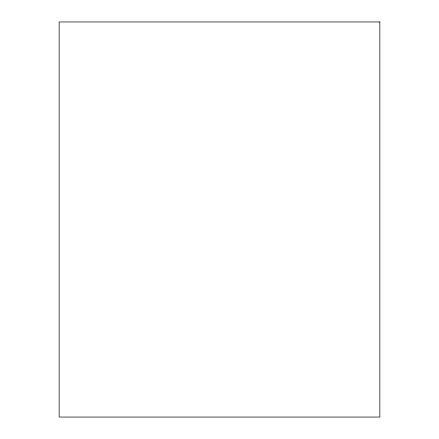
<?xml version="1.0" encoding="UTF-8"?>
<svg xmlns="http://www.w3.org/2000/svg" width="439" height="439" viewBox="0 0 439 439"><rect width="100%" height="100%" fill="white"/><g stroke="black" fill="none" stroke-linecap="round" stroke-linejoin="round"><path stroke-width="0.66" d="M379.85 21.95L59.15 21.95L59.15 417.05L379.85 417.05L379.85 21.95"/></g></svg>
